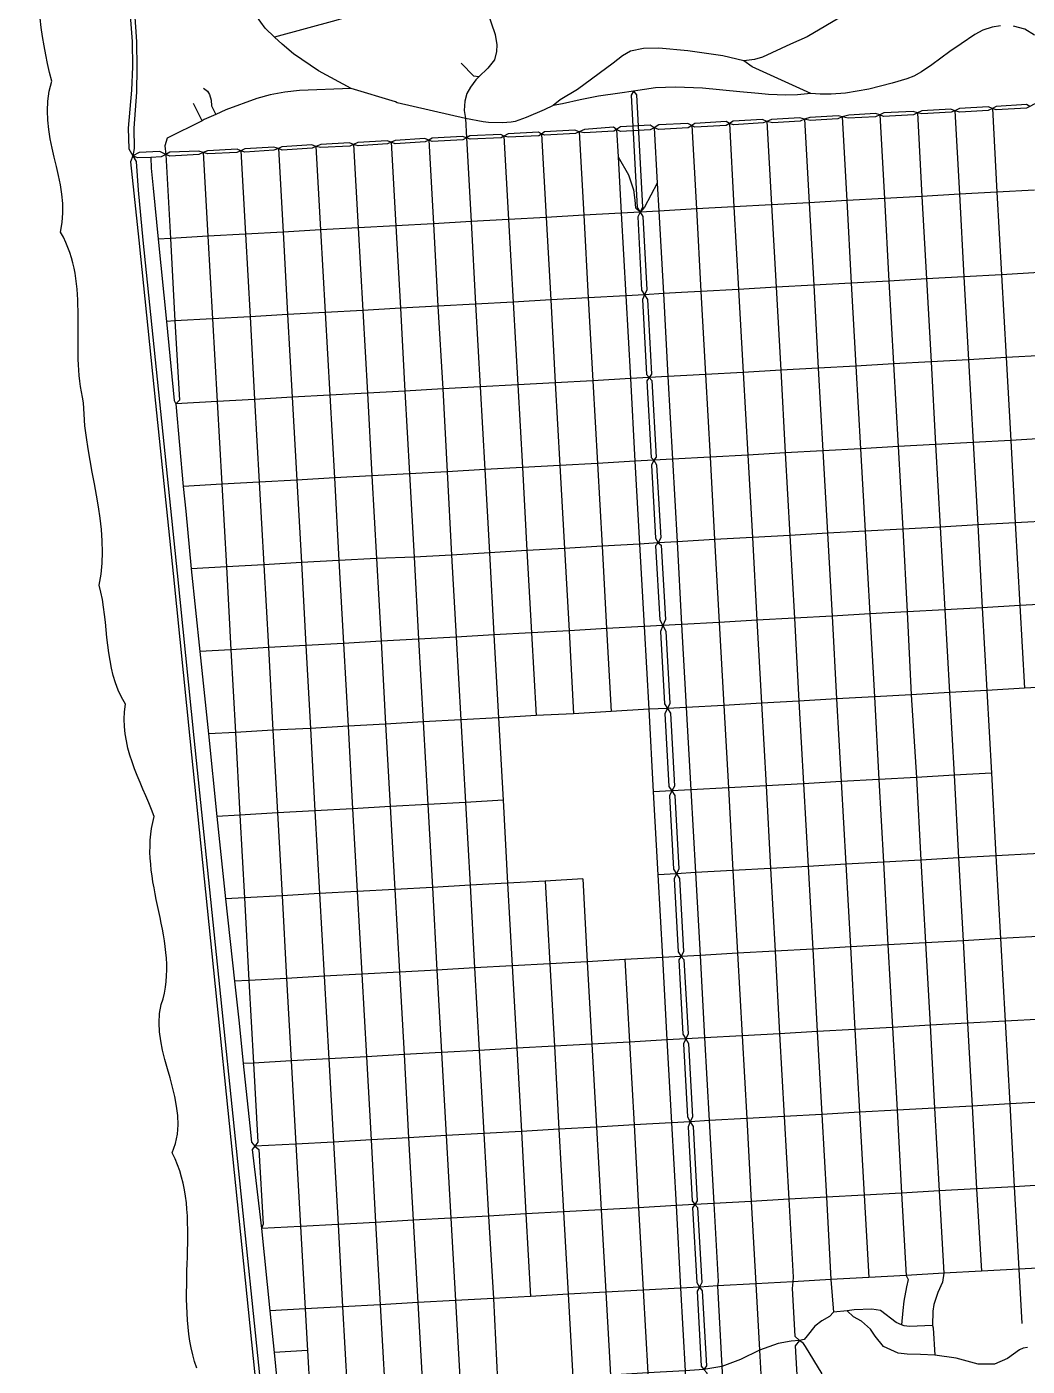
# Model space of a CAD drawing. Extents: x 0 to 264, y 89 to 356.
# Drawn here: x 8.8 to 54.9, y 149.9 to 211.6 of the extents above; entities that cross this region are included whole.
import ezdxf

# ---------------------------------------------------------------- set-up
doc = ezdxf.new("R2010")
doc.units = 0
doc.layers.get('0').update_dxf_attribs({"linetype": 'CONTINUOUS'})

msp = doc.modelspace()

# ---------------------------------------------------------------- linework, layer by layer
at = {"color": 4}
for points in [[(12.531328, 220.648169), (12.470694, 220.275548), (12.569913, 219.04303), (12.737483, 218.794982), (12.887413, 218.524887), (12.999861, 217.29678), (13.194991, 215.713688), (13.757231, 212.267492), (13.857552, 210.911502), (13.868576, 209.704342), (13.843221, 208.591988), (13.728568, 206.933933), (13.737388, 205.997968), (13.682266, 205.647397)], [(12.737483, 218.794982), (12.616215, 218.556857), (12.771658, 217.239452), (12.977812, 215.765504), (13.536745, 212.310486), (13.643681, 210.918117), (13.667935, 209.752847), (13.617223, 208.68349), (13.471702, 206.931728), (13.501468, 205.981433), (13.682266, 205.647397), (13.828889, 205.392734), (13.923698, 204.076433), (14.143082, 201.772353), (15.71625, 186.430928), (16.496771, 178.845106), (19.576962, 148.901988), (19.608932, 147.714671), (19.536172, 147.362994)], [(36.587464, 216.457829), (34.718845, 216.036703), (33.791703, 215.745661), (32.732266, 215.36973), (29.643256, 214.138315), (27.436189, 213.259678), (26.812213, 213.031476), (26.242257, 212.867215), (23.027569, 211.892665), (20.20645, 211.117657), (19.783116, 211.536579), (19.375217, 212.086692), (18.882431, 213.277317), (17.917804, 215.031286), (17.524236, 215.631008), (17.017118, 216.339869), (16.441649, 216.892189), (15.840825, 217.40151), (15.210234, 217.871147), (15.017309, 217.990208), (14.48704, 218.283454), (13.500365, 218.706787), (13.079236, 218.799393), (12.737483, 218.79499)], [(29.835077, 212.816502), (30.365347, 211.238925), (30.444722, 210.770391), (30.434788, 210.463915), (30.339981, 210.078063), (30.032412, 209.697726), (29.624514, 209.29534), (29.484506, 209.156433), (29.239766, 208.816883), (29.058966, 208.518125), (28.968567, 208.177474), (28.947626, 207.742014), (29.001647, 207.373801)], [(53.646476, 211.644603), (53.259522, 211.577352), (52.833984, 211.447267), (52.472387, 211.247728), (51.829671, 210.817779), (51.320347, 210.466102), (50.481397, 209.838821), (50.00625, 209.524628), (49.653472, 209.328393), (49.334869, 209.201616), (48.655772, 209.003178), (47.580903, 208.731979), (46.506034, 208.544566), (45.852292, 208.49165), (45.347379, 208.493908), (44.917431, 208.525878), (44.297865, 208.456389), (43.759879, 208.442052), (42.956206, 208.483945), (42.499799, 208.520324), (41.645417, 208.601905), (39.927829, 208.774987), (38.677672, 208.824596), (37.754938, 208.779395), (36.745113, 208.631669), (36.113421, 208.539072), (35.13777, 208.400165), (34.288897, 208.231494), (33.477508, 208.046286), (33.044254, 207.977935), (32.622022, 207.779496), (31.798508, 207.426718), (31.288081, 207.239306), (31.105077, 207.201824), (30.712613, 207.16875), (30.064383, 207.196323), (29.817438, 207.224986), (29.001641, 207.373813), (25.850894, 208.096996), (25.780338, 208.142197), (23.736432, 208.762865), (21.355182, 208.66034), (20.686007, 208.590885), (20.001398, 208.465208), (19.397266, 208.300947), (17.971823, 207.770676), (17.509905, 207.561217), (16.974123, 207.321988), (16.874905, 207.271276), (15.267561, 206.468706), (15.148498, 206.117032), (15.19921, 205.712438)], [(46.45973, 212.147328), (44.736631, 211.143012), (43.97375, 210.790234), (42.691623, 210.204843), (42.311283, 210.086883), (41.831728, 210.02625), (40.86159, 210.266579), (39.24322, 210.489272), (37.914792, 210.608333), (37.197109, 210.592896), (36.612822, 210.469424), (36.230278, 210.256656), (35.806944, 209.921517), (34.166528, 208.713253), (33.35955, 208.228184), (33.044254, 207.977932)], [(23.736432, 208.762865), (22.241537, 209.576458), (21.076268, 210.347058), (20.562535, 210.794645), (20.20645, 211.117657)], [(55.216338, 211.21578), (54.765442, 211.484774), (54.252811, 211.630294)], [(29.624514, 209.29534), (29.381981, 209.318482), (28.812022, 209.920408)], [(44.917431, 208.525841), (42.214269, 209.748439), (41.831728, 210.02625)], [(16.933333, 208.768377), (17.125156, 208.630574), (17.215556, 208.474028), (17.296033, 208.224879), (17.307057, 207.964704), (17.509904, 207.561217)], [(36.745113, 208.631674), (36.632665, 208.455285), (36.912683, 203.266147), (37.044974, 203.061093)], [(36.745113, 208.631674), (36.876301, 208.468516), (37.155216, 203.283786), (37.044974, 203.061093)], [(16.874905, 207.271276), (16.47803, 208.068333)], [(55.004671, 207.927222), (54.848125, 208.013213), (53.44473, 207.933838), (53.272752, 207.829105), (53.084236, 207.745322), (51.767935, 207.668151), (51.541937, 207.726579)], [(56.73769, 208.015417), (56.54697, 208.101407), (55.194287, 208.031952), (55.004671, 207.927222), (54.851433, 207.850051), (53.454653, 207.770676), (53.272752, 207.829105)], [(29.001641, 207.373801), (29.044635, 206.475322), (29.258508, 202.625633), (29.469072, 198.823351), (29.681842, 195.00894), (29.893508, 191.19784), (30.106276, 187.364689), (30.313534, 183.582248), (30.524097, 179.76784), (30.73356, 175.965556), (30.944123, 172.150044), (31.152482, 168.33894), (31.366356, 164.539967), (31.578022, 160.715633), (31.788585, 156.90894), (31.999149, 153.114375)], [(42.892266, 207.238202), (42.692726, 207.321988), (41.335633, 207.248125), (41.158143, 207.142292), (41.019236, 207.056301), (39.570643, 206.976926), (39.427325, 207.047482)], [(44.623081, 207.346242), (44.40921, 207.407978), (43.100625, 207.326397), (42.892266, 207.238202), (42.716978, 207.16875), (41.353272, 207.089375), (41.158143, 207.142292)], [(46.350589, 207.444357), (46.166484, 207.500581), (44.864514, 207.426718), (44.623081, 207.346242), (44.419131, 207.255841), (43.146926, 207.176466), (42.892266, 207.238202)], [(48.085815, 207.543578), (47.882968, 207.597595), (46.664784, 207.528143), (46.350589, 207.444357), (46.154357, 207.355062), (44.88546, 207.283403), (44.623081, 207.346242)], [(44.623081, 207.346242), (44.836952, 203.495453), (45.047518, 199.693169), (45.254774, 195.874349)], [(49.821042, 207.628465), (49.629218, 207.694609), (48.268819, 207.627361), (48.085815, 207.543578), (47.882968, 207.453176), (46.638326, 207.382621), (46.350589, 207.444357)], [(46.350589, 207.444357), (46.564463, 203.592467), (46.775026, 199.789079), (46.986692, 195.97026), (47.198359, 192.161363), (47.41223, 188.362387), (47.630512, 184.549079), (47.841075, 180.733567), (48.046129, 176.925772), (48.256692, 173.116875), (48.466155, 169.305772), (48.674514, 165.504591), (48.885077, 161.691286), (49.095643, 157.874671), (49.306206, 154.077899), (49.399912, 153.884974), (49.316129, 153.558655), (49.199269, 152.888377), (49.14966, 152.457328), (49.092335, 151.802482)], [(51.541937, 207.726579), (51.360033, 207.805954), (50.021685, 207.729887), (49.821042, 207.628465), (49.635833, 207.541371), (48.264408, 207.473022), (48.085815, 207.543578)], [(48.085815, 207.543578), (48.299686, 203.688377), (48.510252, 199.886093), (48.721919, 196.067274), (48.933585, 192.258377), (49.145252, 188.4583), (49.342588, 184.643889), (49.537716, 180.830581), (49.77474, 177.022785), (49.985303, 173.212785), (50.194766, 169.401685), (50.404228, 165.600504), (50.614792, 161.787197), (50.824254, 157.971685), (51.033714, 154.174912), (50.979697, 153.762606), (50.763619, 153.297379), (50.570694, 152.745062), (50.527701, 152.435278), (50.521097, 151.770512)], [(53.272752, 207.829105), (53.073213, 207.912891), (51.756908, 207.83572), (51.541937, 207.726579), (51.374367, 207.658231), (50.020581, 207.58106), (49.821042, 207.628465)], [(49.821042, 207.628465), (50.029401, 203.785391), (50.239964, 199.983107)], [(51.541937, 207.726579), (51.754704, 203.881301), (51.966371, 200.07902), (52.172526, 196.260201), (52.381988, 192.450201), (52.599167, 188.651224), (52.808629, 184.837917), (53.018089, 181.027917), (53.229756, 177.215713), (53.440322, 173.405713), (53.649784, 169.594609), (53.861451, 165.793428), (54.073117, 161.980121), (54.283681, 158.164609), (54.494244, 154.36894), (54.633151, 151.864218)], [(53.272752, 207.829105), (53.485519, 203.978315), (53.696085, 200.174931), (53.907752, 196.357215), (54.119419, 192.547215), (54.329982, 188.748238), (54.542752, 184.933827), (54.752215, 181.124931)], [(32.506268, 206.656119), (32.372873, 206.744313), (30.965069, 206.669349), (30.774349, 206.563516), (30.645365, 206.489653), (29.223231, 206.416893), (29.044635, 206.475322)], [(34.23598, 206.757544), (34.038647, 206.842431), (32.649583, 206.759748), (32.506268, 206.656119), (32.377284, 206.582258), (30.969481, 206.507292), (30.774349, 206.563516)], [(35.96349, 206.863377), (35.827891, 206.974722), (34.493951, 206.8733), (34.23598, 206.757544), (34.071718, 206.683681), (32.652891, 206.60651), (32.506268, 206.656119)], [(37.694306, 206.949367), (37.515713, 207.067328), (36.152006, 206.994565), (35.96349, 206.863377), (35.835607, 206.786206), (34.475208, 206.706831), (34.23598, 206.757544)], [(34.23598, 206.757544), (34.449853, 202.915574)], [(39.427325, 207.047482), (39.247631, 207.135676), (37.904869, 207.088272), (37.694306, 206.949367), (37.513506, 206.844635), (36.148699, 206.776286), (35.96349, 206.863377)], [(35.96349, 206.863377), (36.032942, 205.608812), (36.177361, 203.012588), (36.389028, 199.210303), (36.600694, 195.390383), (36.812361, 191.581484), (37.013004, 187.770383), (37.234591, 183.969203), (37.444053, 180.161407), (37.654617, 176.352508), (37.865183, 172.535895), (38.074645, 168.724792), (38.286312, 164.925815), (38.495772, 161.111407), (38.705234, 157.294792), (38.913593, 153.496919), (39.123056, 149.681407), (39.32921, 146.016926), (39.426224, 144.279496)], [(41.158143, 207.142292), (41.01152, 207.230486), (39.567335, 207.150008), (39.427325, 207.047482), (39.263063, 206.942752), (37.90928, 206.865581), (37.694306, 206.949367)], [(37.694306, 206.949367), (37.835417, 204.398341), (37.907076, 203.108498), (38.117639, 199.306217), (38.329306, 195.487397)], [(39.427325, 207.047482), (39.640095, 203.205512), (39.851762, 199.403231), (40.061224, 195.583308), (40.275095, 191.775512), (40.480147, 187.974331), (40.69402, 184.162127), (40.904583, 180.34), (41.114046, 176.538819), (41.324609, 172.728819), (41.534072, 168.917716), (41.744635, 165.118742), (41.956301, 161.305435), (42.167968, 157.488819), (42.377431, 153.689843), (42.547204, 150.629496), (42.773202, 146.495383), (42.84045, 145.324601), (42.888958, 144.480139)], [(41.158143, 207.142292), (41.372014, 203.302526), (41.582577, 199.500244), (41.794244, 195.680322), (42.00591, 191.871425), (42.217577, 188.071345), (42.422631, 184.258037), (42.633194, 180.438117), (42.848169, 176.635833), (43.056528, 172.825833), (43.264887, 169.01473), (43.467734, 165.214653), (43.682708, 161.401345)], [(42.892266, 207.238202), (43.101728, 203.398439), (43.312292, 199.596155), (43.522855, 195.777335), (43.733421, 191.968439), (43.946188, 188.168359), (44.155651, 184.355051), (44.366214, 180.536232), (44.581188, 176.731744), (44.790651, 172.922847), (45.001214, 169.111744), (45.210676, 165.311667), (45.420139, 161.498359), (45.630702, 157.681744), (45.840165, 153.883871), (45.950409, 152.386772)], [(22.115859, 206.083958), (21.933958, 206.154514), (20.548203, 206.075139), (20.385043, 205.98474), (20.181094, 205.908673), (18.835026, 205.829298), (18.65533, 205.882215)], [(23.846675, 206.178768), (23.669184, 206.249324), (22.33855, 206.176564), (22.115859, 206.083958), (21.94829, 206.000175), (20.565842, 205.9208), (20.385043, 205.98474)], [(25.578594, 206.281294), (25.40441, 206.346338), (24.044011, 206.265859), (23.846675, 206.178768), (23.672491, 206.103801), (22.341858, 206.029938), (22.115859, 206.083958)], [(27.316024, 206.382716), (27.131918, 206.44776), (25.764905, 206.367284), (25.578594, 206.281294), (25.418741, 206.199715), (24.061649, 206.12034), (23.846675, 206.178768)], [(23.846675, 206.178768), (24.060547, 202.334591), (24.271111, 198.53341), (24.486085, 194.721206), (24.694444, 190.909002), (24.907213, 187.106718), (25.115573, 183.291206), (25.325035, 179.474591), (25.534497, 175.67341), (25.74947, 171.859002), (25.95783, 168.050106), (26.172804, 164.250026), (26.385573, 160.419079), (26.59724, 156.619002), (26.807804, 152.826641), (27.01947, 149.010026), (27.10546, 147.455599)], [(29.044635, 206.475322), (28.873758, 206.550285), (27.462648, 206.474218), (27.316024, 206.382716), (27.142943, 206.293421), (25.771519, 206.212942), (25.578594, 206.281294)], [(25.578594, 206.281294), (25.792465, 202.431605), (26.004132, 198.630424), (26.215799, 194.817119), (26.427465, 191.004912), (26.641337, 187.161842), (26.846389, 183.38822), (27.058056, 179.576016), (27.26862, 175.771528), (27.481389, 171.956016), (27.689748, 168.146016), (27.905825, 164.34704), (28.118594, 160.5183), (28.33026, 156.716016), (28.541926, 152.922551), (28.754697, 149.10704), (28.836276, 147.365201), (28.613585, 146.825008)], [(30.774349, 206.563516), (30.627726, 206.640687), (29.208897, 206.567924), (29.044635, 206.475322), (28.881476, 206.393742), (27.465955, 206.317675), (27.316024, 206.382716)], [(27.316024, 206.382716), (27.526588, 202.528619), (27.737153, 198.727438), (27.954332, 194.91303), (28.165998, 191.101926), (28.367744, 187.263264), (28.580512, 183.485234), (28.791078, 179.670826), (29.000537, 175.868542), (29.213308, 172.05303), (29.420563, 168.24303), (29.636641, 164.444053), (29.849411, 160.616415), (30.061078, 156.811926), (30.292588, 153.019565)], [(30.774349, 206.563516), (30.98822, 202.722647), (31.198786, 198.920365), (31.411553, 195.10375), (31.62322, 191.29375), (31.83599, 187.467215), (32.045453, 183.679262), (32.256016, 179.864853)], [(32.506268, 206.656119), (32.719035, 202.81856), (32.930702, 199.017379), (33.142369, 195.19966), (33.355139, 191.38966), (33.566806, 187.568637), (33.774064, 183.775175), (33.986831, 179.956356)], [(13.682266, 205.647397), (13.576432, 205.376199), (13.952361, 201.764635), (14.732882, 194.267006), (15.532144, 186.416597), (16.313768, 178.818647), (19.364193, 148.897577)], [(16.928924, 205.800633), (16.718359, 205.862369), (15.389931, 205.82599), (15.19921, 205.712438), (14.994158, 205.6033), (14.503576, 205.582359), (13.901649, 205.556982), (13.682266, 205.647383)], [(15.19921, 205.712438), (14.919193, 205.850244), (13.97441, 205.809452), (13.682266, 205.647397)], [(14.503576, 205.582353), (14.528931, 205.091772), (14.620433, 204.161319), (14.844226, 201.818655)], [(18.65533, 205.882215), (18.489965, 205.954974), (17.125156, 205.889931), (16.928924, 205.800633), (16.729384, 205.70803), (15.389931, 205.639678), (15.19921, 205.712438)], [(15.19921, 205.712438), (15.414184, 201.850625), (15.620338, 198.049444), (15.824288, 194.399298), (15.668845, 194.232829)], [(20.385043, 205.98474), (20.173377, 206.059704), (18.838333, 205.981433), (18.65533, 205.882215), (18.478941, 205.805044), (17.139488, 205.741103), (16.928924, 205.800633)], [(16.928924, 205.800633), (17.142795, 201.947639), (17.354462, 198.146458), (17.567231, 194.338662), (17.778898, 190.523151), (17.990564, 186.718662), (18.197821, 182.904254), (18.407283, 179.09205), (18.615643, 175.286458), (18.821797, 171.470947), (19.030156, 167.665355), (19.246233, 163.863074), (19.44467, 160.220643), (19.296944, 160.033231), (19.478845, 159.881093), (19.683898, 156.434897), (19.60342, 156.233151)], [(18.65533, 205.882215), (18.869201, 202.044653), (19.080868, 198.242369), (19.292535, 194.433472), (19.505304, 190.620165), (19.71697, 186.815676), (19.92533, 183.001268), (20.133689, 179.191268), (20.340946, 175.382369), (20.553715, 171.56796), (20.762075, 167.762369), (20.979254, 163.960088), (21.193125, 160.121425), (21.405894, 156.32796), (21.617561, 152.538907), (21.724497, 150.627292), (21.83033, 148.722292), (21.894271, 147.37402)], [(20.385043, 205.98474), (20.598915, 202.140563), (20.810582, 198.339383), (21.022248, 194.529383), (21.235018, 190.716078), (21.446684, 186.91269), (21.653941, 183.098282), (21.863403, 179.276155), (22.07066, 175.479383), (22.286736, 171.664974), (22.493993, 167.858282), (22.708967, 164.057101), (22.922838, 160.220643), (23.133403, 156.424974), (23.345069, 152.634817), (23.556736, 148.818202), (23.625087, 147.54269)], [(22.115859, 206.083958), (22.329731, 202.237577), (22.541398, 198.436397), (22.753064, 194.625296), (22.965833, 190.813092), (23.176398, 187.009704), (23.386962, 183.195296), (23.596424, 179.379784), (23.805886, 175.576397), (24.018655, 171.761988), (24.227014, 167.954192), (24.440886, 164.154115), (24.653655, 160.319861), (24.864219, 156.521988), (25.074783, 152.730731), (25.28645, 148.914115), (25.371337, 147.356381)], [(36.032942, 205.608812), (36.520216, 204.781988), (36.74401, 204.083048), (36.809053, 203.61231), (36.833296, 203.26394), (37.044963, 203.061093)], [(37.835417, 204.398341), (37.253333, 203.284887), (37.044974, 203.061093)], [(55.217438, 204.074228), (53.485519, 203.978315), (51.754704, 203.881301), (50.029401, 203.785391), (48.299686, 203.688377), (46.564463, 203.592467), (44.836952, 203.495453), (43.101728, 203.398439), (41.372014, 203.302526), (39.640095, 203.205512), (37.907076, 203.108498), (37.044974, 203.061093), (36.177361, 203.012588), (34.449853, 202.915574), (32.719035, 202.81856), (30.98822, 202.722647), (29.258508, 202.625633), (27.526588, 202.528619), (25.792465, 202.431605), (24.060547, 202.334591), (22.329731, 202.237577), (20.598915, 202.140563), (18.869201, 202.044653), (17.142795, 201.947639), (15.414184, 201.850625), (14.844227, 201.818655)], [(37.044974, 203.061093), (36.935833, 202.840607), (37.118838, 199.463863), (37.25223, 199.257708), (37.153012, 199.028403), (37.342631, 195.578897), (37.465, 195.438889)], [(37.044974, 203.061093), (37.178367, 202.853838), (37.361371, 199.479298), (37.25223, 199.257708)], [(34.449853, 202.915574), (34.66152, 199.11329), (34.873187, 195.295574), (35.084853, 191.485574), (35.29652, 187.670062), (35.498264, 183.872189), (35.713238, 180.057778)], [(14.844227, 201.818655), (15.232283, 198.027397), (15.580651, 194.383863), (15.668845, 194.232829), (16.006189, 190.426137), (16.117535, 189.282917), (16.366684, 186.62716), (16.765764, 182.824879), (17.162639, 179.020391), (17.558412, 175.226926), (17.956389, 171.422438), (18.364288, 167.628976), (18.572648, 165.69421), (18.766675, 163.836615), (19.068741, 160.963681), (19.152526, 160.21072), (19.296944, 160.033231), (19.184497, 159.874481), (19.60342, 156.233151), (19.990373, 152.448508), (20.186606, 150.534689), (20.380634, 148.641813), (20.476545, 147.570252)], [(69.274532, 201.042544), (69.15106, 201.119715), (67.736641, 201.04144), (67.519463, 200.944426), (65.821718, 200.849619), (64.086492, 200.753706), (62.35678, 200.657796), (60.625965, 200.560782), (58.891839, 200.464869), (57.162127, 200.367855), (55.428004, 200.271944), (53.696085, 200.174931), (51.966371, 200.07902), (50.239964, 199.983107), (48.510252, 199.886093), (46.775026, 199.789079), (45.047518, 199.693169), (43.312292, 199.596155), (41.582577, 199.500244), (39.851762, 199.403231), (38.95769, 199.353619), (38.117639, 199.306217), (37.25223, 199.257708)], [(50.239964, 199.983107), (50.448326, 196.164287), (50.658889, 192.354287), (50.873863, 188.555314), (51.088838, 184.742006), (51.298297, 180.930903), (51.508863, 177.119799), (51.718326, 173.309799), (51.927785, 169.498699), (52.13284, 165.696415), (52.340095, 161.883107), (52.548454, 158.067595), (52.772248, 154.271926)], [(37.25223, 199.257708), (36.389028, 199.210303), (34.66152, 199.11329), (32.930702, 199.017379), (31.198786, 198.920365), (29.469072, 198.823351), (27.737153, 198.727438), (26.004132, 198.630424), (24.271111, 198.53341), (22.541398, 198.436397), (20.810582, 198.339383), (19.080868, 198.242369), (17.354462, 198.146458), (15.620338, 198.049444), (15.232283, 198.027403)], [(37.25223, 199.257708), (37.381214, 199.04053), (37.571937, 195.591024), (37.465, 195.438889), (37.359167, 195.285651), (37.553194, 191.762284), (37.675563, 191.629992)], [(55.639671, 196.453125), (53.907752, 196.357215), (52.172526, 196.260201), (50.448326, 196.164287), (48.721919, 196.067274), (46.986692, 195.97026), (45.254774, 195.874349), (43.522855, 195.777335), (41.794244, 195.680322), (40.061224, 195.583308), (39.198019, 195.535903), (38.329306, 195.487397), (37.465, 195.438889), (36.600694, 195.390383), (34.873187, 195.295574), (33.142369, 195.19966), (31.411553, 195.10375), (29.681842, 195.00894), (27.954332, 194.91303), (26.215799, 194.817119), (24.486085, 194.721206), (22.753064, 194.625296), (21.022248, 194.529383), (19.292535, 194.433472), (17.567231, 194.338662), (15.668845, 194.232829)], [(45.254774, 195.874349), (45.46644, 192.064349), (45.674799, 188.264272), (45.890877, 184.452065), (46.10144, 180.635453), (46.31421, 176.828758), (46.524774, 173.019861), (46.734236, 169.208758), (46.941492, 165.407577), (47.152058, 161.594272), (47.362621, 157.778758), (47.577595, 153.981988)], [(37.465, 195.438889), (37.587369, 195.298881), (37.7825, 191.774411), (37.675563, 191.629992), (37.810062, 191.412814), (37.99527, 188.05591), (37.883922, 187.822197)], [(38.329306, 195.487397), (38.539869, 191.678498), (38.752639, 187.872909), (38.960998, 184.065113), (39.171561, 180.246294), (39.387639, 176.441806), (39.597101, 172.632909), (39.807665, 168.821806), (40.014923, 165.021728), (40.22769, 161.208421), (40.44046, 157.391806), (40.642204, 153.800088), (40.613542, 153.591728), (40.819697, 149.887562), (41.035772, 146.109532), (41.134992, 144.378717)], [(71.423169, 193.510738), (71.305208, 193.58901), (69.800391, 193.505226), (69.69125, 193.414828), (68.046422, 193.323326), (66.232924, 193.221901), (64.508724, 193.12599), (62.780113, 193.030077), (61.048194, 192.933063), (59.314072, 192.837153), (57.584357, 192.740139), (55.851338, 192.644228), (54.119419, 192.547215), (52.381988, 192.450201), (50.658889, 192.354287), (48.933585, 192.258377), (47.198359, 192.161363), (45.46644, 192.064349), (43.733421, 191.968439), (42.00591, 191.871425), (40.275095, 191.775512), (38.539869, 191.678498)], [(38.539869, 191.678498), (37.675563, 191.629992), (36.812361, 191.581484), (35.084853, 191.485574), (33.355139, 191.38966), (31.62322, 191.29375), (29.893508, 191.19784), (28.165998, 191.101926), (26.427465, 191.004912), (24.694444, 190.909002), (22.965833, 190.813092), (21.235018, 190.716078), (19.505304, 190.620165), (17.778898, 190.523151), (16.006189, 190.426137)], [(37.675563, 191.629992), (37.565322, 191.39848), (37.75053, 188.042683), (37.883922, 187.822197), (38.021728, 187.714159), (38.210242, 184.290008), (38.096692, 184.016605)], [(56.061901, 188.845252), (54.329982, 188.748238), (52.599167, 188.651224), (50.873863, 188.555314), (49.145252, 188.4583), (47.41223, 188.362387), (45.674799, 188.264272), (43.946188, 188.168359), (42.217577, 188.071345), (40.480147, 187.974331), (38.752639, 187.872909), (37.883922, 187.822197), (37.013004, 187.770383), (35.29652, 187.670062), (33.566806, 187.568637), (31.83599, 187.467215), (30.106276, 187.364689), (28.367744, 187.263264), (26.641337, 187.161842), (24.907213, 187.106718), (23.176398, 187.009704), (21.446684, 186.91269), (19.71697, 186.815676), (17.990564, 186.718662), (16.366684, 186.62716)], [(37.883922, 187.822197), (37.763758, 187.694313), (37.952274, 184.275676), (38.096692, 184.016605), (38.240008, 183.763048), (38.423012, 180.429298), (38.303951, 180.198889)], [(56.272464, 185.030841), (54.542752, 184.933827), (52.808629, 184.837917), (51.088838, 184.742006), (49.342588, 184.643889), (47.630512, 184.549079), (45.890877, 184.452065), (44.155651, 184.355051), (42.422631, 184.258037), (40.69402, 184.162127), (38.960998, 184.065113), (38.096692, 184.016605), (37.234591, 183.969203), (35.498264, 183.872189), (33.774064, 183.775175), (32.045453, 183.679262), (30.313534, 183.582248), (28.580512, 183.485234), (26.846389, 183.38822), (25.115573, 183.291206), (23.386962, 183.195296), (21.653941, 183.098282), (19.92533, 183.001268), (18.197821, 182.904254), (16.765764, 182.824879)], [(38.096692, 184.016605), (37.98204, 183.748717), (38.166144, 180.414967), (38.303951, 180.198889), (38.448367, 179.98171), (38.633575, 176.610478), (38.51231, 176.396605)], [(75.600278, 182.292405), (73.782369, 182.189879), (72.05045, 182.091762), (71.186144, 182.043256), (70.320738, 181.994748), (68.680322, 181.902145), (66.866824, 181.80072), (65.136006, 181.70481), (63.40519, 181.607796), (61.675478, 181.510782), (59.941353, 181.414869), (58.217153, 181.317855), (56.481926, 181.221944), (54.752215, 181.124931), (53.018089, 181.027917), (51.298297, 180.930903), (49.537716, 180.830581), (47.841075, 180.733567), (46.10144, 180.635453)], [(46.10144, 180.635453), (44.366214, 180.536232), (42.633194, 180.438117), (40.904583, 180.34), (39.171561, 180.246294), (38.303951, 180.198889), (37.444053, 180.161407), (35.713238, 180.057778), (33.986831, 179.956356), (32.256016, 179.864853), (30.524097, 179.76784), (28.791078, 179.670826), (27.058056, 179.576016), (25.325035, 179.474591), (23.596424, 179.379784), (21.863403, 179.276155), (20.133689, 179.191268), (18.407283, 179.09205), (17.162639, 179.020391)], [(38.303951, 180.198889), (38.190399, 179.967379), (38.375607, 176.604967), (38.51231, 176.396605), (38.651214, 176.183838), (38.837526, 172.81481), (38.726181, 172.5833)], [(53.229756, 177.215713), (51.508863, 177.119799), (49.77474, 177.022785), (48.046129, 176.925772), (46.31421, 176.828758), (44.581188, 176.731744), (42.848169, 176.635833), (41.114046, 176.538819), (39.387639, 176.441806)], [(30.73356, 175.965556), (29.000537, 175.868542), (27.26862, 175.771528), (25.534497, 175.67341), (23.805886, 175.576397), (22.07066, 175.479383), (20.340946, 175.382369), (18.615643, 175.286458), (17.558412, 175.226926)], [(39.387639, 176.441806), (38.51231, 176.396605), (37.654617, 176.352508)], [(38.51231, 176.396605), (38.406476, 176.17171), (38.586173, 172.800478), (38.726181, 172.5833), (38.86178, 172.366119), (39.048089, 169.003706), (38.937847, 168.772197)], [(76.018099, 174.66579), (74.202394, 174.564367), (72.470478, 174.467353), (70.73966, 174.37144), (69.098143, 174.279938), (67.289053, 174.178516), (65.559339, 174.082606), (63.828524, 173.985592), (62.095504, 173.889678), (60.364686, 173.792665), (58.629463, 173.695651), (56.90526, 173.59974), (55.174444, 173.502726), (53.440322, 173.405713), (51.718326, 173.309799), (49.985303, 173.212785), (48.256692, 173.116875), (46.524774, 173.019861), (44.790651, 172.922847), (43.056528, 172.825833), (41.324609, 172.728819), (39.597101, 172.632909), (38.726181, 172.5833), (37.865183, 172.535895)], [(34.404653, 172.342968), (32.674938, 172.247058), (30.944123, 172.150044), (29.213308, 172.05303), (27.481389, 171.956016), (25.74947, 171.859002), (24.018655, 171.761988), (22.286736, 171.664974), (20.553715, 171.56796), (18.821797, 171.470947), (17.956389, 171.422438)], [(32.674938, 172.247058), (32.885504, 168.434853), (33.099375, 164.636981), (33.309938, 160.814853)], [(34.404653, 172.342968), (34.615216, 168.530764), (34.831294, 164.732891), (35.044064, 160.914072), (35.255731, 157.102968), (35.466294, 153.306199), (35.67796, 149.490687), (35.884115, 145.719272), (35.974514, 144.126258), (35.820175, 143.892544)], [(38.726181, 172.5833), (38.61704, 172.352891), (38.802248, 168.989375), (38.937847, 168.772197), (39.066831, 168.63329), (39.256451, 165.20473), (39.150617, 164.974324)], [(55.383907, 169.691623), (53.649784, 169.594609), (51.927785, 169.498699), (50.194766, 169.401685), (48.466155, 169.305772), (46.734236, 169.208758), (45.001214, 169.111744), (43.264887, 169.01473), (41.534072, 168.917716), (39.807665, 168.821806), (38.937847, 168.772197), (38.074645, 168.724792), (36.347135, 168.627778), (34.615216, 168.530764), (32.885504, 168.434853), (31.152482, 168.33894), (29.420563, 168.24303), (27.689748, 168.146016), (25.95783, 168.050106), (24.227014, 167.954192), (22.493993, 167.858282), (20.762075, 167.762369), (19.030156, 167.665355), (18.364288, 167.628976)], [(36.347135, 168.627778), (36.556597, 164.829905), (36.76716, 161.012189), (36.977726, 157.198881), (37.187186, 153.401008), (37.397752, 149.585494), (37.602803, 145.807467)], [(38.937847, 168.772197), (38.82981, 168.623369), (39.02053, 165.191502), (39.150617, 164.974324), (39.280702, 164.756042), (39.467014, 161.391425), (39.361181, 161.161016)], [(55.592266, 165.889342), (53.861451, 165.793428), (52.13284, 165.696415), (50.404228, 165.600504), (48.674514, 165.504591), (46.941492, 165.407577), (45.210676, 165.311667), (43.467734, 165.214653), (41.744635, 165.118742), (40.014923, 165.021728), (39.150617, 164.974324), (38.286312, 164.925815), (36.556597, 164.829905), (34.831294, 164.732891), (33.099375, 164.636981), (31.366356, 164.539967)], [(39.150617, 164.974324), (39.044784, 164.742814), (39.231093, 161.378194), (39.361181, 161.161016), (39.492369, 160.942734), (39.680885, 157.521893), (39.572847, 157.3433)], [(31.366356, 164.539967), (29.636641, 164.444053), (27.905825, 164.34704), (26.172804, 164.250026), (24.440886, 164.154115), (22.708967, 164.057101), (20.979254, 163.960088), (19.246233, 163.863074), (18.766675, 163.836629)], [(55.803933, 162.076034), (54.073117, 161.980121), (52.340095, 161.883107), (50.614792, 161.787197), (48.885077, 161.691286), (47.152058, 161.594272), (45.420139, 161.498359), (43.682708, 161.401345), (41.956301, 161.305435), (40.22769, 161.208421), (39.361181, 161.161016), (38.495772, 161.111407), (36.76716, 161.012189), (35.044064, 160.914072), (33.309938, 160.814853), (31.578022, 160.715633), (29.849411, 160.616415), (28.118594, 160.5183), (26.385573, 160.419079), (24.653655, 160.319861), (22.922838, 160.220643), (21.193125, 160.121425), (19.296944, 160.033231)], [(39.361181, 161.161016), (39.255347, 160.930607), (39.444964, 157.516381), (39.572847, 157.3433), (39.698524, 157.209905), (39.88704, 153.750478), (39.784514, 153.544324)], [(43.682708, 161.401345), (43.897683, 157.58473), (44.099426, 153.997423), (44.077385, 153.785756), (44.044306, 153.477076), (44.167778, 151.275522), (44.382752, 151.087006), (44.192032, 150.840062), (44.405903, 147.070851), (44.472047, 145.787621), (44.532683, 144.630069), (44.369522, 144.377613)], [(33.309938, 160.814853), (33.521605, 157.005954), (33.732171, 153.210285), (33.942734, 149.394774), (34.151093, 145.621155)], [(56.0167, 158.260522), (54.283681, 158.164609), (52.548454, 158.067595), (50.824254, 157.971685), (49.095643, 157.874671), (47.362621, 157.778758), (45.630702, 157.681744), (43.897683, 157.58473), (42.167968, 157.488819), (40.44046, 157.391806), (39.572847, 157.3433), (38.705234, 157.294792), (36.977726, 157.198881), (35.255731, 157.102968), (33.521605, 157.005954), (31.788585, 156.90894), (30.061078, 156.811926), (28.33026, 156.716016), (26.59724, 156.619002), (24.864219, 156.521988), (23.133403, 156.424974), (21.405894, 156.32796), (19.60342, 156.233151)], [(39.572847, 157.3433), (39.462603, 157.196674), (39.656631, 153.744967), (39.784514, 153.544324), (39.913498, 153.370139), (40.103117, 149.912917), (39.990669, 149.743143)], [(56.225062, 154.464853), (54.494244, 154.36894), (52.772248, 154.271926), (51.033714, 154.174912), (49.306206, 154.077899), (47.577595, 153.981988), (45.840165, 153.883871), (44.077379, 153.785756), (42.377431, 153.689843), (40.613542, 153.591728), (39.784514, 153.544324), (38.913593, 153.496919), (37.187186, 153.401008), (35.466294, 153.306199), (33.732171, 153.210285)], [(33.732171, 153.210285), (31.999149, 153.114375), (30.292588, 153.019565), (28.541926, 152.922551), (26.807804, 152.826641), (25.074783, 152.730731), (23.345069, 152.634817), (21.617561, 152.538907), (19.990373, 152.448508)], [(39.784514, 153.544324), (39.678681, 153.3525), (39.861685, 149.896381), (39.990669, 149.743143), (40.120756, 149.593213), (40.308169, 146.460106), (40.524244, 142.554192), (40.606926, 141.057091), (40.648819, 140.287595), (40.531963, 140.092467)], [(30.292588, 153.019565), (30.484411, 149.202953), (30.595756, 147.155738), (30.556067, 146.737917), (30.284869, 146.20875)], [(54.891119, 150.757368), (54.69599, 150.727602), (54.526214, 150.654853), (53.971692, 150.256875), (53.375278, 149.992292), (52.612394, 149.994549), (51.601466, 150.270159), (50.6192, 150.406859), (49.956641, 150.43325), (49.346996, 150.447587), (48.932482, 150.491684), (48.261103, 150.811388), (47.874149, 151.279922), (47.652562, 151.599626), (47.250172, 151.968942), (46.870936, 152.166278), (46.585409, 152.442985), (45.950409, 152.386772), (45.769609, 152.188333), (45.415728, 151.985486), (45.093819, 151.735234), (44.738838, 151.299774), (44.603238, 151.124488), (44.382752, 151.087006)], [(50.521085, 151.770512), (49.45724, 151.722006), (49.204784, 151.757284), (49.092335, 151.802482), (48.835468, 151.907215), (48.116685, 152.469452), (47.722014, 152.531188), (46.915033, 152.48599), (46.585409, 152.442994)], [(50.521085, 151.770512), (50.550851, 151.659167), (50.6192, 150.406806)], [(21.724497, 150.627292), (20.186606, 150.534689)], [(44.382752, 151.087006), (44.006824, 151.047317), (43.399383, 150.942588), (42.547204, 150.629496), (41.672978, 150.211674), (40.819697, 149.887562), (39.990669, 149.743143), (39.123056, 149.681407), (37.397752, 149.585494), (35.67796, 149.490687), (33.942734, 149.394774), (32.211919, 149.298863), (30.484411, 149.202953), (28.754697, 149.10704), (27.01947, 149.010026), (25.28645, 148.914115), (23.556736, 148.818202), (21.83033, 148.722292), (20.380634, 148.641813)], [(45.430062, 149.552423), (44.660563, 150.810296), (44.581188, 150.940383), (44.382752, 151.087006)]]:
    msp.add_lwpolyline(points, dxfattribs=at)
at = {"color": 3}
for points in [[(9.949435, 209.085877), (8.797222, 213.390167), (9.312901, 218.348492), (9.151244, 222.945396)], [(10.357391, 202.131445), (10.897711, 204.546527), (9.171183, 206.615561), (9.949435, 209.085877)], [(11.416843, 194.281036), (10.746658, 196.930055), (11.762541, 199.680466), (10.357391, 202.131445)], [(12.132381, 185.881665), (12.734675, 188.52898), (11.432079, 191.459223), (11.416843, 194.281036)], [(13.342746, 180.400627), (12.300436, 182.064414), (12.620724, 184.129319), (12.132381, 185.881665)], [(14.67117, 175.22582), (14.020789, 176.904952), (13.033462, 178.503583), (13.342746, 180.400627)], [(14.993068, 166.555203), (15.94755, 169.378026), (13.835773, 172.281672), (14.67117, 175.22582)], [(15.499074, 159.7256), (16.476129, 162.024989), (14.413993, 164.343441), (14.993068, 166.555203)], [(16.630156, 149.800451), (15.478666, 153.101935), (16.998077, 156.85906), (15.499074, 159.7256)]]:
    msp.add_open_spline(points, degree=3, dxfattribs=at)

doc.saveas('drawing.dxf')
